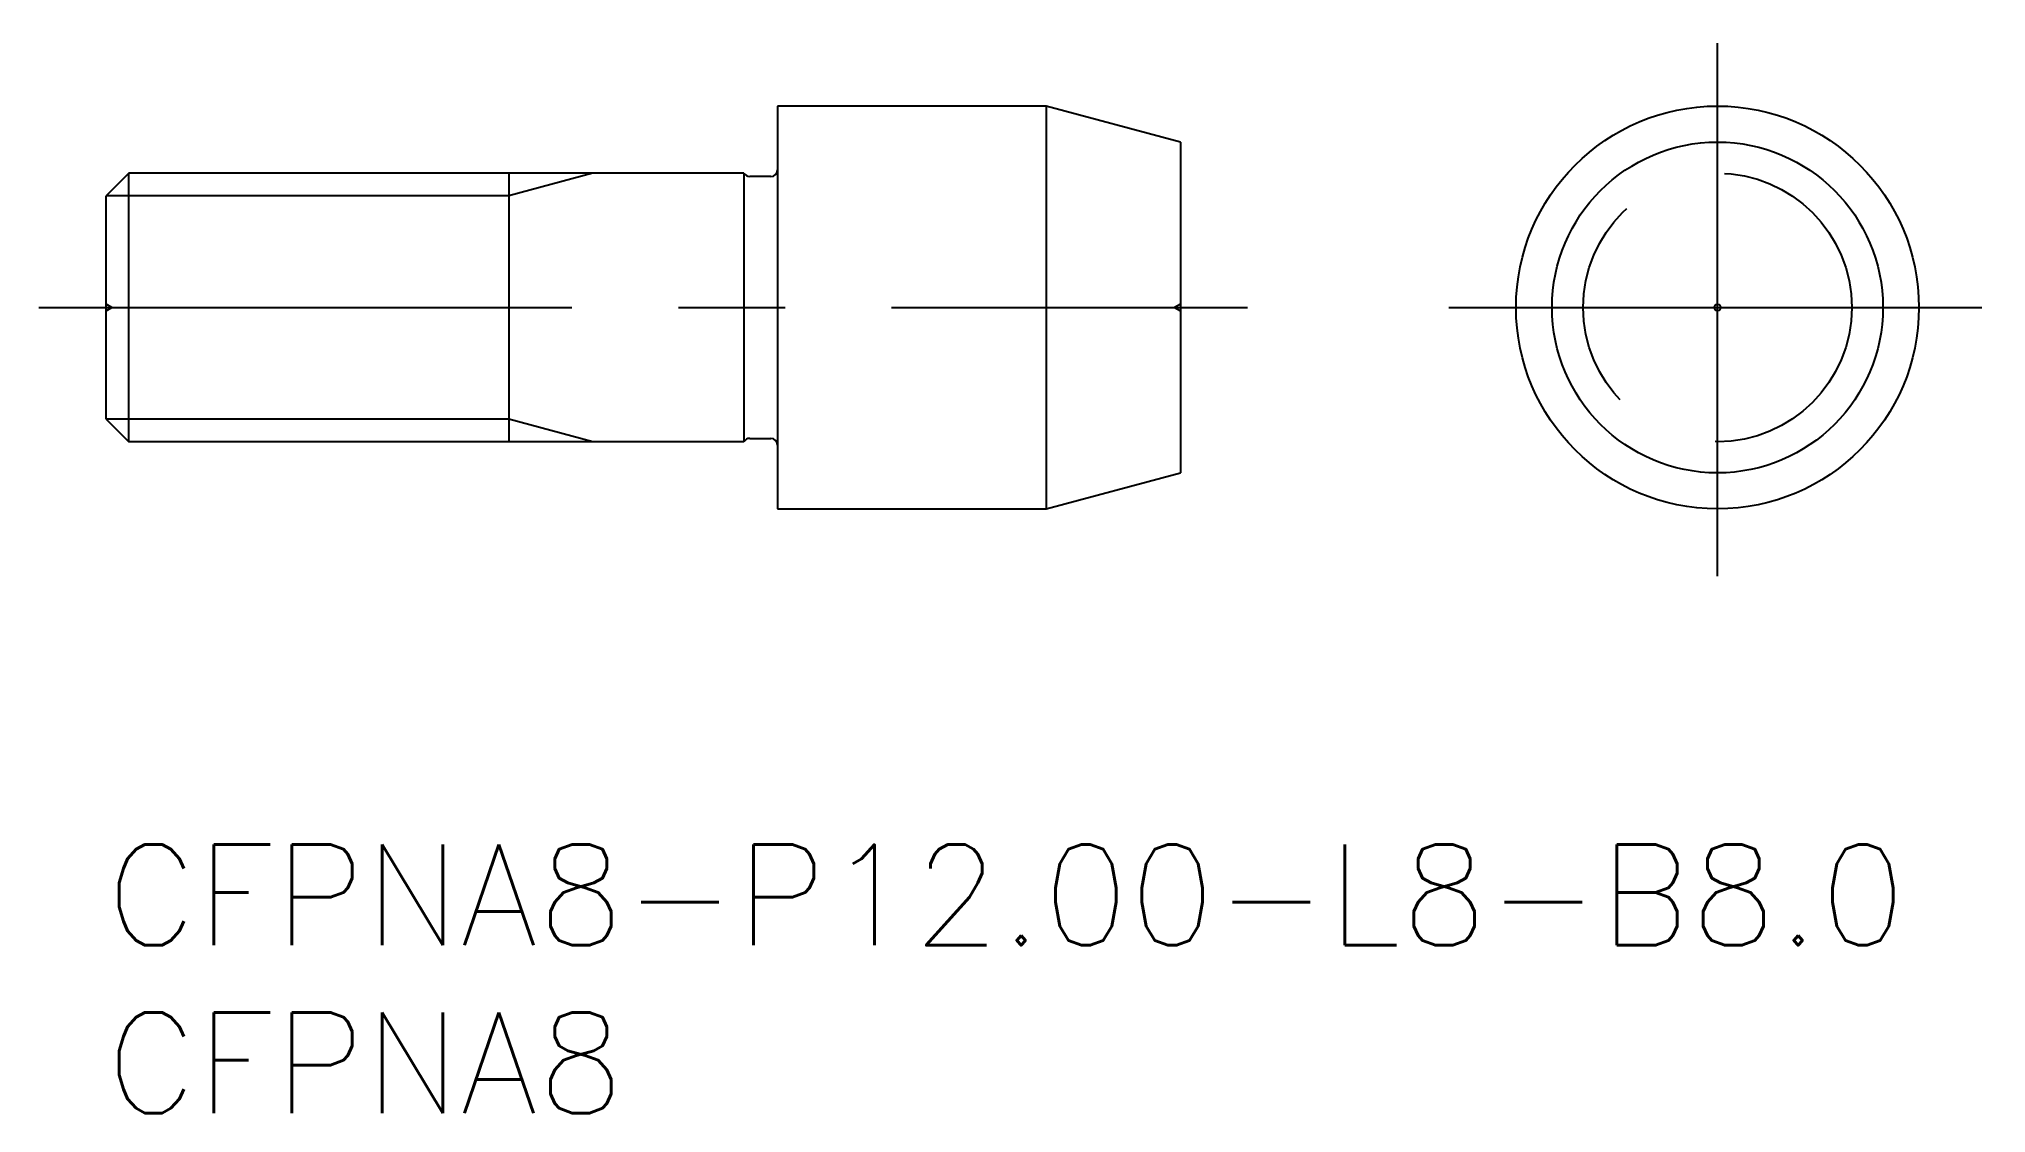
# Model space of a CAD drawing. Extents: x -2 to 56, y -8 to 24.
import ezdxf

# ---------------------------------------------------------------- set-up
doc = ezdxf.new("R2010")
doc.units = 0
doc.header["$LTSCALE"] = 0.5
doc.linetypes.add('CENTER', pattern=[50.8, 31.75, -6.35, 6.35, -6.35])
doc.linetypes.add('DASHED', pattern=[19.05, 12.7, -6.35])
for name, color, linetype in [('MSM_CENTER', 1, 'CENTER'), ('MSM_CONTINUOUS', 7, 'CONTINUOUS'), ('MSM_DASHED', 4, 'DASHED'), ('MSM_NARROW', 5, 'CONTINUOUS'), ('MSM_PART_NUMBER', 7, 'CONTINUOUS')]:
    doc.layers.add(name, color=color, linetype=linetype)
doc.styles.get("Standard").update_dxf_attribs({"font": 'txt.shx', "height": 0.5, "bigfont": 'bigfont.shx'})

# ---------------------------------------------------------------- blocks, each defined once
blk = doc.blocks.new('*U15')
at = {"layer": 'MSM_PART_NUMBER'}
blk.add_text('CFPNA8-P12.00-L8-B8.0', height=3, dxfattribs=at).set_placement((0, -3))
blk = doc.blocks.new('*U16')
at = {"layer": 'MSM_PART_NUMBER'}
blk.add_text('CFPNA8', height=3, dxfattribs=at).set_placement((0, -8))

msp = doc.modelspace()

# ---------------------------------------------------------------- linework, layer by layer
at = {"layer": 'MSM_CENTER'}
for p, q in [((48, 8), (48, 24)), ((-2, 16), (34, 16)), ((40, 16), (56, 16))]:
    msp.add_line(p, q, dxfattribs=at)
at = {"layer": 'MSM_CONTINUOUS'}
for p, q in [((28, 22), (20, 22)), ((20, 22), (20, 10)), ((32, 20.928), (28, 22)), ((28, 22), (28, 10)), ((32, 20.928), (32, 11.072)), ((0.676, 20), (0, 19.323)), ((19, 20), (0.676, 20)), ((0.676, 12), (0.676, 20)), ((12, 20), (12, 12)), ((19, 20), (19, 12)), ((19.8, 19.9), (19.173, 19.9)), ((0, 12.677), (0, 19.323)), ((0, 12.677), (0.676, 12)), ((19, 12), (0.676, 12)), ((19.173, 12.1), (19.8, 12.1)), ((28, 10), (32, 11.072)), ((20, 10), (28, 10))]:
    msp.add_line(p, q, dxfattribs=at)
for radius in [6, 4.928, 0.1]:
    msp.add_circle((48, 16), radius, dxfattribs=at)
for centre, start, end in [((19.173, 20.1), 210, 270), ((19.8, 20.1), 270, 0), ((19.173, 11.9), 90, 150), ((19.8, 11.9), 0, 90)]:
    msp.add_arc(centre, 0.2, start, end, dxfattribs=at)
at = {"layer": 'MSM_DASHED'}
for p, q in [((0.173, 16), (0, 16.1)), ((0, 15.9), (0.173, 16)), ((32, 16.1), (31.827, 16)), ((31.827, 16), (32, 15.9))]:
    msp.add_line(p, q, dxfattribs=at)
msp.add_circle((48, 16), 4, dxfattribs=at)
at = {"layer": 'MSM_NARROW'}
for p, q in [((14.5, 20), (12, 19.323)), ((12, 19.323), (0, 19.323)), ((12, 12.677), (0, 12.677)), ((14.5, 12), (12, 12.677))]:
    msp.add_line(p, q, dxfattribs=at)

# ---------------------------------------------------------------- block references
at = {"layer": 'MSM_CONTINUOUS'}
for name in ['*U15', '*U16']:
    msp.add_blockref(name, (0, 0), dxfattribs=at)

doc.saveas('drawing.dxf')
